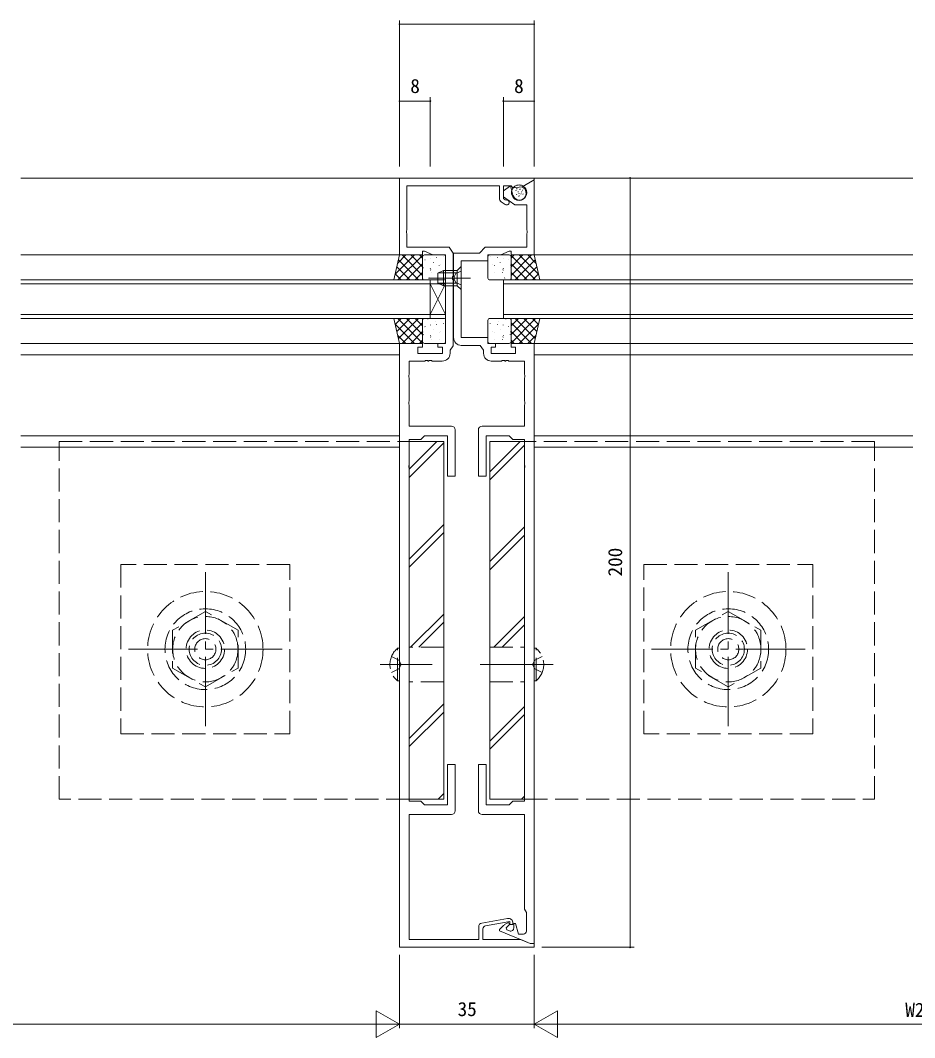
# Model space of a CAD drawing. Units: millimetres, scale not verified. Extents: x -841 to 746, y -594 to 534.
# Drawn here: x 14.9 to 247.5, y -195.5 to 69 of the extents above; entities that cross this region are included whole.
import ezdxf
from ezdxf.enums import TextEntityAlignment as Align

# ---------------------------------------------------------------- set-up
doc = ezdxf.new("R2010")
doc.units = ezdxf.units.MM
doc.header["$LTSCALE"] = 2
for name, pattern in [('CHAIN2', [12, 9, -1, 1, -1]), ('DASHED3', [4, 3, -1]), ('DOUBLE_CHAIN2', [12.8, 9, -1, 0.6, -0.6, 0.6, -1])]:
    doc.linetypes.add(name, pattern=pattern)
for name, color, linetype, lineweight in [('0-3_YKK_12', 2, 'Continuous', 9), ('0-5_YKK_D', 6, 'Continuous', 9), ('0-6_YKK_13', 4, 'Continuous', 9), ('0-7_YKK_11', 7, 'Continuous', 9)]:
    doc.layers.add(name, color=color, linetype=linetype, lineweight=lineweight)
doc.styles.add('ＭＳ ゴシック', font='')
doc.styles.get('ＭＳ ゴシック').set_extended_font_data('MS Gothic')

msp = doc.modelspace()

# ---------------------------------------------------------------- linework, layer by layer
at = {"layer": '0-3_YKK_12'}
for p, q in [((113.834, 28.008), (15.034, 28.008)), ((148.234, 28.008), (247.034, 28.008)), ((113.534, 8.008), (15.034, 8.008)), ((148.534, 8.008), (247.034, 8.008)), ((121.534, 1.508), (15.034, 1.508)), ((121.534, 0.508), (15.034, 0.508)), ((121.534, 1.508), (121.534, -8.492)), ((140.534, 1.508), (247.034, 1.508)), ((140.534, -8.492), (140.534, 1.508)), ((140.534, 0.508), (247.034, 0.508)), ((121.534, -7.492), (15.034, -7.492)), ((140.534, -7.492), (247.034, -7.492)), ((121.534, -8.492), (15.034, -8.492)), ((140.534, -8.492), (247.034, -8.492)), ((113.534, -14.992), (15.034, -14.992)), ((148.534, -14.992), (247.034, -14.992)), ((113.534, -17.992), (15.034, -17.992)), ((148.534, -17.992), (247.034, -17.992)), ((113.534, -38.992), (15.034, -38.992)), ((148.534, -38.992), (247.034, -38.992)), ((113.534, -41.992), (15.034, -41.992)), ((148.534, -41.992), (247.034, -41.992))]:
    msp.add_line(p, q, dxfattribs=at)
at = {"layer": '0-5_YKK_D'}
for p, q in [((113.534, 31.008), (113.534, 69.008)), ((148.534, 31.008), (148.534, 69.008)), ((113.534, 68.008), (148.534, 68.008)), ((113.534, 31.008), (113.534, 49.008)), ((113.534, 48.008), (121.534, 48.008)), ((121.534, 31.008), (121.534, 49.008)), ((140.534, 31.008), (140.534, 49.008)), ((148.534, 48.008), (140.534, 48.008)), ((148.534, 31.008), (148.534, 49.008)), ((173.534, 28.008), (173.534, -171.992)), ((113.534, -173.992), (113.534, -192.992)), ((113.534, -173.992), (113.534, -192.992)), ((148.534, -173.992), (148.534, -192.992)), ((148.534, -173.992), (148.534, -192.992)), ((150.534, -171.992), (174.534, -171.992)), ((113.534, -191.992), (107.472, -188.492)), ((107.472, -188.492), (107.472, -195.492)), ((148.534, -191.992), (154.596, -188.492)), ((154.596, -195.492), (154.596, -188.492)), ((-79.466, -191.992), (106.534, -191.992)), ((113.534, -191.992), (101.41, -191.992)), ((113.534, -191.992), (107.472, -195.492)), ((148.534, -191.992), (113.534, -191.992)), ((148.534, -191.992), (154.596, -195.492)), ((148.534, -191.992), (160.658, -191.992)), ((155.534, -191.992), (341.534, -191.992))]:
    msp.add_line(p, q, dxfattribs=at)
for centre, start, end in [((113.534, 68.008), 0, 180), ((113.534, 68.008), 180, 0), ((148.534, 68.008), 0, 180), ((148.534, 68.008), 180, 0), ((113.534, 48.008), 0, 180), ((113.534, 48.008), 180, 0), ((121.534, 48.008), 0, 180), ((121.534, 48.008), 180, 0), ((140.534, 48.008), 0, 180), ((140.534, 48.008), 180, 0), ((148.534, 48.008), 0, 180), ((148.534, 48.008), 180, 0), ((173.534, 28.008), 90, 270), ((173.534, 28.008), 270, 90), ((173.534, -171.992), 90, 270), ((173.534, -171.992), 270, 90)]:
    msp.add_arc(centre, 0.106, start, end, dxfattribs=at)
at = {"layer": '0-6_YKK_13', "linetype": 'DOUBLE_CHAIN2'}
for p, q in [((143.749, 24.66), (143.827, 24.844)), ((143.946, 23.652), (144.024, 23.836)), ((144.007, 25.151), (144.085, 25.335)), ((144.346, 24.357), (144.424, 24.542)), ((144.55, 23.896), (144.628, 24.08)), ((144.833, 24.975), (144.911, 25.16)), ((145.081, 23.795), (145.16, 23.979)), ((145.273, 24.364), (145.351, 24.548)), ((145.555, 24.794), (145.633, 24.978)), ((145.623, 23.716), (145.701, 23.9)), ((144.549, 23.247), (144.627, 23.431))]:
    msp.add_line(p, q, dxfattribs=at)
at = {"layer": '0-6_YKK_13'}
for p, q in [((112.378, 2.999), (117.387, 8.008)), ((113.052, 5.917), (115.142, 8.008)), ((114.2, 8.008), (119.534, 2.673)), ((116.445, 8.008), (119.534, 4.918)), ((118.69, 8.008), (119.534, 7.163)), ((125.034, 8.008), (120.034, 8.008)), ((137.034, 8.008), (142.034, 8.008)), ((143.378, 8.008), (142.534, 7.163)), ((145.623, 8.008), (142.534, 4.918)), ((147.868, 8.008), (142.534, 2.673)), ((149.69, 2.999), (144.681, 8.008)), ((149.017, 5.917), (146.926, 8.008)), ((113.132, 1.508), (119.534, 7.909)), ((113.238, 6.724), (118.455, 1.508)), ((115.377, 1.508), (119.534, 5.664)), ((119.534, 7.508), (119.534, 2.008)), ((119.629, 5.38), (119.636, 5.374)), ((120.155, 6.773), (120.179, 6.729)), ((121.612, 7.2), (121.619, 7.193)), ((122.346, 6.13), (122.37, 6.086)), ((123.026, 7.371), (123.114, 7.325)), ((124.236, 5.539), (124.26, 5.495)), ((124.97, 7.563), (124.994, 7.52)), ((125.534, 2.008), (125.534, 7.508)), ((136.534, 2.008), (136.534, 7.508)), ((137.098, 7.563), (137.074, 7.52)), ((137.832, 5.539), (137.808, 5.495)), ((139.043, 7.371), (138.954, 7.325)), ((139.722, 6.13), (139.698, 6.086)), ((140.457, 7.2), (140.449, 7.193)), ((141.914, 6.773), (141.889, 6.729)), ((142.439, 5.38), (142.432, 5.374)), ((148.936, 1.508), (142.534, 7.909)), ((142.534, 7.508), (142.534, 2.008)), ((146.691, 1.508), (142.534, 5.664)), ((148.83, 6.724), (143.614, 1.508)), ((112.396, 3.076), (113.965, 1.508)), ((112.817, 4.9), (116.21, 1.508)), ((117.623, 1.508), (119.534, 3.419)), ((119.723, 4.696), (119.746, 4.653)), ((121.501, 4.482), (121.59, 4.435)), ((121.612, 4.105), (121.636, 4.061)), ((121.796, 3.439), (121.804, 3.432)), ((123.534, 3.308), (124.934, 4.008)), ((123.534, 0.708), (123.534, 3.308)), ((128.534, 3.353), (123.626, 3.353)), ((123.804, 3.462), (123.828, 3.418)), ((123.816, 5.225), (123.824, 5.218)), ((128.534, 4.008), (124.934, 4.008)), ((124.934, 0.008), (124.934, 4.008)), ((129.534, 5.008), (128.534, 4.008)), ((128.534, 4.008), (128.534, 0.008)), ((129.534, -0.992), (129.534, 5.008)), ((138.265, 3.462), (138.24, 3.418)), ((138.252, 5.225), (138.244, 5.218)), ((140.272, 3.439), (140.264, 3.432)), ((140.456, 4.105), (140.432, 4.061)), ((140.567, 4.482), (140.479, 4.435)), ((142.346, 4.696), (142.322, 4.653)), ((144.446, 1.508), (142.534, 3.419)), ((149.251, 4.9), (145.859, 1.508)), ((149.672, 3.076), (148.104, 1.508)), ((120.034, 1.508), (125.034, 1.508)), ((121.18, 2.029), (121.204, 1.985)), ((125.534, -7.492), (121.534, 0.508)), ((125.534, 0.508), (121.534, -7.492)), ((123.534, 0.708), (124.934, 0.008)), ((128.534, 0.662), (123.626, 0.662)), ((128.534, 0.008), (124.934, 0.008)), ((129.534, -0.992), (128.534, 0.008)), ((142.034, 1.508), (137.034, 1.508)), ((140.888, 2.029), (140.864, 1.985)), ((112.378, -9.983), (117.387, -14.992)), ((112.396, -10.061), (113.965, -8.492)), ((112.817, -11.885), (116.21, -8.492)), ((113.132, -8.492), (119.534, -14.894)), ((113.238, -13.709), (118.455, -8.492)), ((114.2, -14.992), (119.534, -9.658)), ((115.377, -8.492), (119.534, -12.649)), ((117.623, -8.492), (119.534, -10.404)), ((119.534, -8.992), (119.534, -14.492)), ((125.034, -8.492), (120.034, -8.492)), ((120.889, -8.602), (120.913, -8.646)), ((121.612, -10.2), (121.619, -10.207)), ((122.779, -9.193), (122.803, -9.237)), ((123.026, -10.029), (123.114, -10.075)), ((124.97, -9.837), (124.994, -9.88)), ((125.534, -14.492), (125.534, -8.992)), ((136.534, -14.492), (136.534, -8.992)), ((137.034, -8.492), (142.034, -8.492)), ((137.098, -9.837), (137.074, -9.88)), ((139.043, -10.029), (138.954, -10.075)), ((139.289, -9.193), (139.266, -9.237)), ((140.457, -10.2), (140.449, -10.207)), ((141.179, -8.602), (141.155, -8.646)), ((144.446, -8.492), (142.534, -10.404)), ((146.691, -8.492), (142.534, -12.649)), ((148.936, -8.492), (142.534, -14.894)), ((142.534, -8.992), (142.534, -14.492)), ((147.868, -14.992), (142.534, -9.658)), ((148.83, -13.709), (143.614, -8.492)), ((149.69, -9.983), (144.681, -14.992)), ((149.251, -11.885), (145.859, -8.492)), ((149.672, -10.061), (148.104, -8.492)), ((113.052, -12.902), (115.142, -14.992)), ((116.445, -14.992), (119.534, -11.903)), ((119.629, -12.019), (119.636, -12.026)), ((119.723, -12.703), (119.746, -12.747)), ((120.155, -10.627), (120.179, -10.671)), ((121.501, -12.918), (121.59, -12.965)), ((122.346, -11.27), (122.37, -11.314)), ((123.816, -12.175), (123.824, -12.182)), ((124.236, -11.861), (124.26, -11.905)), ((137.832, -11.861), (137.808, -11.905)), ((138.252, -12.175), (138.244, -12.182)), ((139.722, -11.27), (139.698, -11.314)), ((140.567, -12.918), (140.479, -12.965)), ((141.914, -10.627), (141.889, -10.671)), ((142.346, -12.703), (142.322, -12.747)), ((142.439, -12.019), (142.432, -12.026)), ((145.623, -14.992), (142.534, -11.903)), ((149.017, -12.902), (146.926, -14.992)), ((118.69, -14.992), (119.534, -14.148)), ((120.034, -14.992), (125.034, -14.992)), ((121.612, -13.295), (121.636, -13.339)), ((121.796, -13.961), (121.804, -13.968)), ((123.804, -13.938), (123.828, -13.982)), ((142.034, -14.992), (137.034, -14.992)), ((138.265, -13.938), (138.24, -13.982)), ((140.272, -13.961), (140.264, -13.968)), ((140.456, -13.295), (140.432, -13.339)), ((143.378, -14.992), (142.534, -14.148)), ((116.034, -47.707), (123.249, -40.492)), ((116.034, -49.83), (125.034, -40.831)), ((137.034, -48.362), (144.904, -40.492)), ((137.034, -50.485), (146.034, -41.485)), ((116.034, -71.042), (125.034, -62.042)), ((137.034, -71.697), (146.034, -62.697)), ((116.034, -73.165), (125.034, -64.165)), ((137.034, -73.82), (146.034, -64.82)), ((116.418, -93.992), (125.034, -85.377)), ((138.073, -93.992), (146.034, -86.031)), ((118.541, -93.992), (125.034, -87.499)), ((140.196, -93.992), (146.034, -88.154)), ((116.034, -117.711), (125.034, -108.711)), ((116.034, -119.834), (125.034, -110.834)), ((137.034, -118.366), (146.034, -109.366)), ((137.034, -120.489), (146.034, -111.489)), ((123.587, -133.492), (125.034, -132.046)), ((145.242, -133.492), (146.034, -132.7))]:
    msp.add_line(p, q, dxfattribs=at)
at = {"layer": '0-6_YKK_13', "linetype": 'DASHED3'}
for p, q in [((128.191, 3.153), (127.582, 2.008)), ((129.534, 3.808), (128.191, 3.153)), ((128.191, 0.863), (127.582, 2.008)), ((129.534, 0.208), (128.191, 0.863)), ((25.034, -133.492), (25.034, -40.492)), ((25.034, -40.492), (116.034, -40.492)), ((237.034, -40.492), (146.034, -40.492)), ((237.034, -133.492), (237.034, -40.492)), ((63.035, -84.677), (54.535, -89.584)), ((71.535, -89.584), (63.035, -84.677)), ((190.534, -89.584), (199.033, -84.677)), ((199.033, -84.677), (207.533, -89.584)), ((54.535, -89.584), (54.535, -99.399)), ((71.535, -99.399), (71.535, -89.584)), ((190.534, -99.399), (190.534, -89.584)), ((207.533, -89.584), (207.533, -99.399)), ((113.025, -94.242), (113.534, -94.242)), ((113.025, -102.742), (113.025, -94.242)), ((113.534, -102.742), (113.534, -94.242)), ((125.034, -93.992), (116.034, -93.992)), ((137.034, -93.992), (146.034, -93.992)), ((148.534, -102.742), (148.534, -94.242)), ((149.043, -94.242), (148.534, -94.242)), ((149.043, -102.742), (149.043, -94.242)), ((111.438, -96.417), (113.345, -97.347)), ((113.345, -97.347), (113.954, -98.492)), ((148.723, -97.347), (148.115, -98.492)), ((150.63, -96.417), (148.723, -97.347)), ((54.535, -99.399), (63.035, -104.307)), ((63.035, -104.307), (71.535, -99.399)), ((111.438, -100.567), (113.345, -99.637)), ((113.345, -99.637), (113.954, -98.492)), ((148.723, -99.637), (148.115, -98.492)), ((150.63, -100.567), (148.723, -99.637)), ((199.033, -104.307), (190.534, -99.399)), ((207.533, -99.399), (199.033, -104.307)), ((113.025, -102.742), (113.534, -102.742)), ((125.034, -102.992), (116.034, -102.992)), ((137.034, -102.992), (146.034, -102.992)), ((149.043, -102.742), (148.534, -102.742)), ((116.034, -133.492), (25.034, -133.492)), ((146.034, -133.492), (237.034, -133.492))]:
    msp.add_line(p, q, dxfattribs=at)
at = {"layer": '0-6_YKK_13', "linetype": 'CHAIN2'}
for p, q in [((132.034, 2.008), (121.034, 2.008)), ((63.035, -114.492), (63.035, -74.492)), ((199.033, -114.492), (199.033, -74.492)), ((43.035, -94.492), (83.035, -94.492)), ((219.034, -94.492), (179.033, -94.492)), ((108.534, -98.492), (122.034, -98.492)), ((148.534, -98.492), (134.534, -98.492)), ((153.534, -98.492), (140.034, -98.492))]:
    msp.add_line(p, q, dxfattribs=at)
at = {"layer": '0-6_YKK_13'}
for points in [[(112.034, 1.508), (113.534, 8.008), (119.534, 8.008), (119.534, 1.508)], [(150.034, 1.508), (148.534, 8.008), (142.534, 8.008), (142.534, 1.508)], [(121.534, -7.492), (125.534, -7.492), (125.534, 0.508), (121.534, 0.508)], [(112.034, -8.492), (113.534, -14.992), (119.534, -14.992), (119.534, -8.492)], [(150.034, -8.492), (148.534, -14.992), (142.534, -14.992), (142.534, -8.492)], [(125.034, -40.492), (116.034, -40.492), (116.034, -133.492), (125.034, -133.492)], [(137.034, -40.492), (146.034, -40.492), (146.034, -133.492), (137.034, -133.492)]]:
    msp.add_lwpolyline(points, close=True, dxfattribs=at)
at = {"layer": '0-6_YKK_13', "linetype": 'DASHED3'}
for points in [[(41.035, -116.492), (85.035, -116.492), (85.035, -72.492), (41.035, -72.492)], [(221.033, -116.492), (177.033, -116.492), (177.033, -72.492), (221.033, -72.492)]]:
    msp.add_lwpolyline(points, close=True, dxfattribs=at)
at = {"layer": '0-6_YKK_13', "linetype": 'DOUBLE_CHAIN2'}
msp.add_circle((144.633, 24.208), 2, dxfattribs=at)
at = {"layer": '0-6_YKK_13', "linetype": 'DASHED3'}
for centre, radius in [((63.035, -94.492), 15), ((199.033, -94.492), 15), ((63.035, -94.492), 10.5), ((199.033, -94.492), 10.5), ((63.035, -94.492), 8.5), ((199.033, -94.492), 8.5), ((63.035, -94.492), 5), ((63.035, -94.492), 5), ((199.033, -94.492), 5), ((199.033, -94.492), 5), ((63.035, -94.492), 4.19), ((63.035, -94.492), 2.75), ((199.033, -94.492), 4.19), ((199.033, -94.492), 2.75)]:
    msp.add_circle(centre, radius, dxfattribs=at)
at = {"layer": '0-6_YKK_13'}
for centre, start, end in [((120.034, 7.508), 90, 180), ((125.034, 7.508), 0, 90), ((137.034, 7.508), 90, 180), ((142.034, 7.508), 0, 90), ((120.034, 2.008), 180, 270), ((125.034, 2.008), 270, 0), ((137.034, 2.008), 180, 270), ((142.034, 2.008), 270, 0), ((120.034, -8.992), 90, 180), ((125.034, -8.992), 0, 90), ((137.034, -8.992), 90, 180), ((142.034, -8.992), 0, 90), ((120.034, -14.492), 180, 270), ((125.034, -14.492), 270, 0), ((137.034, -14.492), 180, 270), ((142.034, -14.492), 270, 0)]:
    msp.add_arc(centre, 0.5, start, end, dxfattribs=at)
at = {"layer": '0-6_YKK_13', "linetype": 'DASHED3'}
for centre, start, end in [((116.565, -98.492), 129.79411, 230.20587), ((145.503, -98.492), 309.79411, 50.20587)]:
    msp.add_arc(centre, 5.531, start, end, dxfattribs=at)
at = {"layer": '0-7_YKK_11'}
for p, q in [((146.333, 24.804), (146.425, 24.461)), ((139.961, 21.861), (141.011, 21.125)), ((141.626, -164.511), (134.961, -165.686))]:
    msp.add_line(p, q, dxfattribs=at)
for points in [[(141.251, 22.294), (141.017, 22.342), (140.534, 22.68), (140.534, 26.008), (142.544, 26.008), (143.034, 25.423), (145.434, 25.718), (148.534, 27.508), (148.534, 28.008), (113.534, 28.008), (113.534, 8.008), (119.534, 8.008), (119.534, 9.008), (120.034, 9.008), (122.179, 8.008), (125.534, 8.008), (125.534, -14.992), (123.534, -14.992), (123.534, -15.992), (124.734, -15.992), (124.734, -17.592), (118.334, -17.592), (118.334, -15.992), (119.534, -15.992), (119.534, -14.992), (113.534, -14.992)], [(148.534, -170.992), (148.534, -14.992), (142.534, -14.992), (142.534, -15.992), (143.734, -15.992), (143.734, -17.592), (137.334, -17.592), (137.334, -15.992), (138.534, -15.992), (138.534, -14.992), (136.534, -14.992), (136.534, -13.492), (129.534, -13.492), (129.534, 6.508), (136.534, 6.508), (136.534, 8.008), (139.89, 8.008), (142.034, 9.008), (142.534, 9.008), (142.534, 8.008), (148.534, 8.008), (148.534, 27.277), (148.334, 27.392), (145.585, 25.805), (145.585, 25.574), (145.867, 25.411)], [(126.664, -17.592), (126.664, -16.735), (127.464, -15.592), (127.464, 1.549), (127.344, 1.733), (127.344, 2.283), (127.464, 2.466), (127.464, 8.508), (126.414, 10.008), (115.464, 10.008), (115.464, 13.549), (115.344, 13.733), (115.344, 14.283), (115.464, 14.466), (115.464, 26.008), (139.534, 26.008), (139.534, 22.68)], [(143.044, 23.555), (142.387, 26.005), (140.534, 24.708), (140.534, 23.108), (143.534, 21.008), (146.604, 21.008), (146.604, 14.466), (146.724, 14.283), (146.724, 13.733), (146.604, 13.549), (146.604, 10.008), (135.834, 10.008), (134.334, 8.508), (127.604, 8.508), (127.604, 2.466), (127.724, 2.283), (127.724, 1.733), (127.604, 1.549), (127.604, -13.492)], [(113.534, -14.992), (113.534, -171.992), (148.534, -171.992), (148.534, -170.992), (147.534, -170.992), (145.059, -169.992), (135.234, -169.992), (135.234, -167.223)], [(129.604, -15.492), (134.534, -15.492), (135.404, -16.735), (135.404, -17.592)], [(127.034, -36.492), (116.034, -36.492), (116.034, -30.951), (115.914, -30.767), (115.914, -30.217), (116.034, -30.034), (116.034, -23.951), (115.914, -23.767), (115.914, -23.217), (116.034, -23.034), (116.034, -19.592), (120.076, -19.592), (120.259, -19.472), (120.809, -19.472), (120.992, -19.592), (121.076, -19.592), (121.259, -19.472), (121.809, -19.472), (121.992, -19.592), (124.664, -19.592)], [(137.404, -19.592), (140.076, -19.592), (140.259, -19.472), (140.809, -19.472), (140.992, -19.592), (141.076, -19.592), (141.259, -19.472), (141.809, -19.472), (141.992, -19.592), (146.034, -19.592), (146.034, -23.034), (146.154, -23.217), (146.154, -23.767), (146.034, -23.951), (146.034, -30.034), (146.154, -30.217), (146.154, -30.767), (146.034, -30.951), (146.034, -36.492), (135.034, -36.492)], [(128.034, -136.492), (128.034, -124.492), (126.034, -124.492), (126.034, -134.992), (120.034, -134.992), (119.034, -133.992), (116.034, -133.992), (116.034, -47.451), (115.914, -47.267), (115.914, -46.717), (116.034, -46.534), (116.034, -39.992), (119.034, -39.992), (120.034, -38.992), (126.034, -38.992), (126.034, -49.492), (128.034, -49.492), (128.034, -37.492)], [(134.034, -37.492), (134.034, -49.492), (136.034, -49.492), (136.034, -38.992), (142.034, -38.992), (143.034, -39.992), (146.034, -39.992), (146.034, -46.534), (146.154, -46.717), (146.154, -47.267), (146.034, -47.451), (146.034, -133.992), (143.034, -133.992), (142.034, -134.992), (136.034, -134.992), (136.034, -124.492), (134.034, -124.492), (134.034, -136.492)], [(134.134, -166.671), (134.134, -169.992), (116.034, -169.992), (116.034, -137.492), (127.034, -137.492)], [(135.034, -137.492), (146.034, -137.492), (146.034, -162.126), (146.534, -162.992), (146.534, -167.792)], [(135.895, -166.435), (142.234, -165.317), (142.234, -166.092), (143.034, -166.092), (143.034, -165.692)], [(140.606, -166.32), (139.534, -167.392), (139.534, -167.76), (147.534, -170.992), (148.534, -170.992)], [(142.134, -167.732), (141.398, -167.435), (141.291, -166.908), (142.11, -166.089), (141.879, -165.594), (141.175, -165.922)], [(145.734, -168.592), (144.484, -168.592), (143.734, -165.792), (143.234, -165.792), (143.234, -166.99)]]:
    msp.add_lwpolyline(points, dxfattribs=at)
for centre, radius, start, end in [((144.734, 24.008), 1.75, 194.99997, 15), ((145.367, 24.545), 1, 14.99998, 59.99997), ((140.534, 22.68), 1, 179.99998, 234.99998), ((141.384, 21.658), 0.65, 234.99998, 101.8264), ((129.604, -13.492), 2, 180, 269.99998), ((124.664, -17.592), 2, 270, 359.99998), ((137.404, -17.592), 2, 180, 269.99998), ((127.034, -37.492), 1, 0, 89.99998), ((135.034, -37.492), 1, 90, 179.99998), ((127.034, -136.492), 1, 270, 359.99998), ((135.034, -136.492), 1, 180, 269.99998), ((135.134, -166.671), 1, 99.99997, 179.99995), ((136.034, -167.223), 0.8, 100.00002, 180), ((142.02, -167.735), 2, 114.99998, 135), ((141.834, -165.692), 1.2, 0.00002, 100), ((142.434, -166.99), 0.8, 247.99998, 0), ((145.734, -167.792), 0.8, 270, 359.99998)]:
    msp.add_arc(centre, radius, start, end, dxfattribs=at)

# ---------------------------------------------------------------- texts
at = {"layer": '0-5_YKK_D', "color": 4, "style": 'ＭＳ ゴシック'}
for s, p in [('8', (116.334, 49.008)), ('8', (143.334, 49.008)), ('35', (128.634, -190.992)), ('W2', (245.065, -191.192))]:
    msp.add_text(s, height=3.666, dxfattribs=at).set_placement(p, align=Align.BOTTOM_LEFT)
msp.add_text('200', height=3.666, rotation=90, dxfattribs=at).set_placement((172.534, -75.592), align=Align.BOTTOM_LEFT)

doc.saveas('drawing.dxf')
